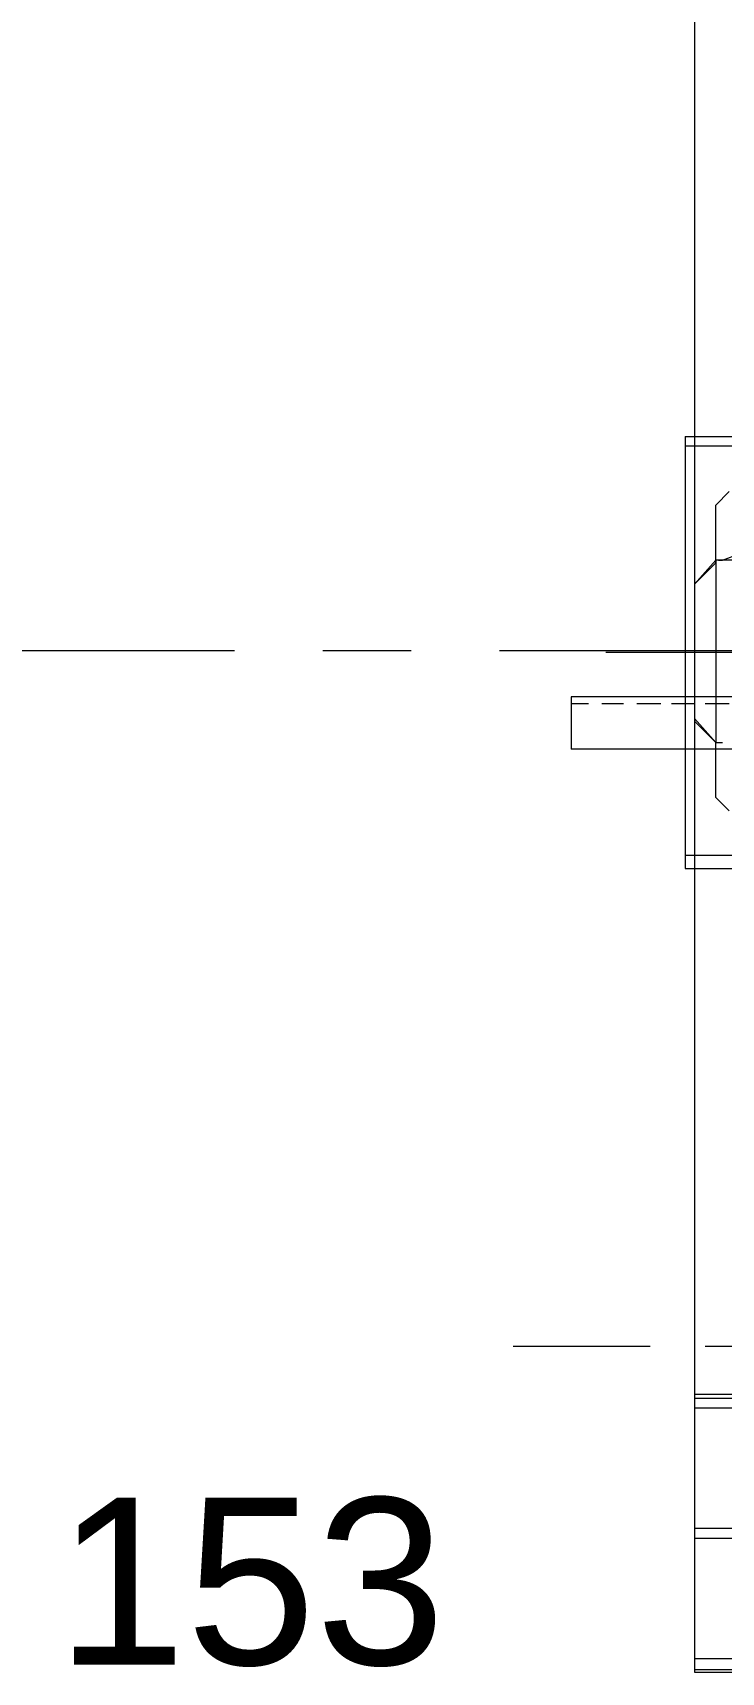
# Model space of a CAD drawing. Header units: millimetres. Extents: x 3220 to 226993, y 817 to 176024.
# Drawn here: x 27845 to 28587, y 120724 to 122492 of the extents above; entities that cross this region are included whole.
import ezdxf

# ---------------------------------------------------------------- set-up
doc = ezdxf.new("R2010")
doc.units = ezdxf.units.MM
doc.linetypes.add('AXES', pattern=[50.8, 31.75, -6.35, 6.35, -6.35])
doc.layers.add('Axe', color=1, linetype='AXES', lineweight=9)
doc.layers.add('Repère', color=76, linetype='Continuous')
doc.styles.get("Standard").update_dxf_attribs({"font": 'arial.ttf'})

# ---------------------------------------------------------------- blocks, each defined once
blk = doc.blocks.new("SYST7ME D'AXE")
at = {"layer": 'Axe', "ltscale": 15}
blk.add_line((-500, 9000), (15500, 9000), dxfattribs=at)
blk = doc.blocks.new('Level +8 m')
blk.add_blockref("SYST7ME D'AXE", (0, -18000))
blk = doc.blocks.new('ligne broyeur T')
at = {"color": 7, "linetype": 'Continuous', "lineweight": 15, "true_color": 0x000007}
for points in [[(47.7, -876.6), (104.2, -876.6), (104.2, -2877.2)], [(47.7, -2525.7), (47.7, -2877.2)], [(47.7, -2877.2), (104.2, -2877.2), (104.2, -2877.2)]]:
    blk.add_lwpolyline(points, dxfattribs=at)
at = {"color": 7, "linetype": 'Continuous', "lineweight": 5, "true_color": 0x000007}
for points in [[(0, -1529), (0, -2839.6)], [(-232.9, -2754.3), (-232.9, -2654.5)], [(-222.8, -2754.3), (-222.8, -2654.5)], [(218.4, -2754.3), (218.4, -2654.5)], [(232.9, -2754.3), (232.9, -2654.5)], [(-99.8, -2718.1), (-99.8, -2713.8), (-107, -2695)], [(-99.8, -2695), (-99.8, -2721), (-99.8, -2721)], [(-159.1, -2721), (-173.6, -2706.6)], [(-96.9, -2721), (-159.1, -2721), (-159.1, -2721)], [(-99.8, -2721), (96.9, -2721)], [(-96.9, -2721), (-73.8, -2744.2), (-99.8, -2721)], [(55, -2732.6), (55, -2706.6)], [(70.9, -2744.2), (96.9, -2721)], [(73.8, -2744.2), (96.9, -2721)], [(96.9, -2718.1), (96.9, -2713.8)], [(96.9, -2721), (96.9, -2713.8)], [(156.2, -2721), (96.9, -2721)], [(156.2, -2721), (170.7, -2706.6), (170.7, -2706.6)], [(-232.9, -2754.3), (-222.8, -2754.3)], [(-222.8, -2754.3), (218.4, -2754.3)], [(-73.8, -2744.2), (70.9, -2744.2)], [(55, -2768.8), (55, -2744.2)], [(218.4, -2754.3), (232.9, -2754.3)], [(55, -2806.4), (55, -2780.3)], [(55, -2844), (55, -2820.8)], [(55, -2877.2), (55, -2858.4)]]:
    blk.add_lwpolyline(points, dxfattribs=at)
at = {"color": 7, "linetype": 'Continuous', "lineweight": 20, "true_color": 0x000007}
blk.add_lwpolyline([(1099.4, -2744.2), (1099.4, -2443.3), (800, -2443.3), (800, -2744.2)], close=True, dxfattribs=at)
at = {"color": 1, "linetype": 'Continuous', "lineweight": 5, "true_color": 0x000001}
for points in [[(1096.5, -2744.2), (1096.5, -2443.3), (1084.9, -2443.3), (1084.9, -2744.2)], [(814.4, -2744.2), (814.4, -2561.9), (804.3, -2561.9), (804.3, -2744.2)], [(954.7, -2744.2), (954.7, -2561.9), (944.6, -2561.9), (944.6, -2744.2)]]:
    blk.add_lwpolyline(points, close=True, dxfattribs=at)
at = {"color": 11, "linetype": 'Continuous', "lineweight": 9, "true_color": 0x00000b}
for points in [[(747.9, -2732.6), (747.9, -2606.7)], [(747.9, -2939.5), (747.9, -2791.9)]]:
    blk.add_lwpolyline(points, dxfattribs=at)
at = {"color": 1, "linetype": 'Continuous', "lineweight": 5, "true_color": 0x000001}
blk.add_lwpolyline([(-800, -2744.2), (1099.4, -2744.2), (1099.4, -2744.2)], dxfattribs=at)
blk = doc.blocks.new('ligne broyeur T 2')
at = {"color": 34}
blk.add_blockref('ligne broyeur T', (11.6, 610.5), dxfattribs=at)

msp = doc.modelspace()

# ---------------------------------------------------------------- block references
at = {"color": 2}
msp.add_blockref('Level +8 m', (25800, 130825.5), dxfattribs=at)
at = {"rotation": 270}
msp.add_blockref('ligne broyeur T 2', (30691.9, 121834.9), dxfattribs=at)

# ---------------------------------------------------------------- texts
at = {"layer": 'Repère', "insert": (27870.1, 120912), "char_height": 180, "attachment_point": 1}
msp.add_mtext_dynamic_manual_height_columns('153', width=631.382, gutter_width=12.5, heights=[0], dxfattribs=at)

doc.saveas('drawing.dxf')
